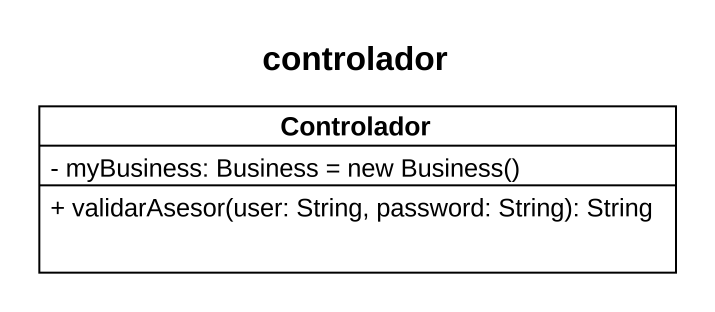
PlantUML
@startuml
title controlador
hide circle
hide empty members
skinparam classAttributeIconSize 0
class Controlador {
  {field} - myBusiness: Business = new Business()
  + validarAsesor(user: String, password: String): String
}
@enduml
